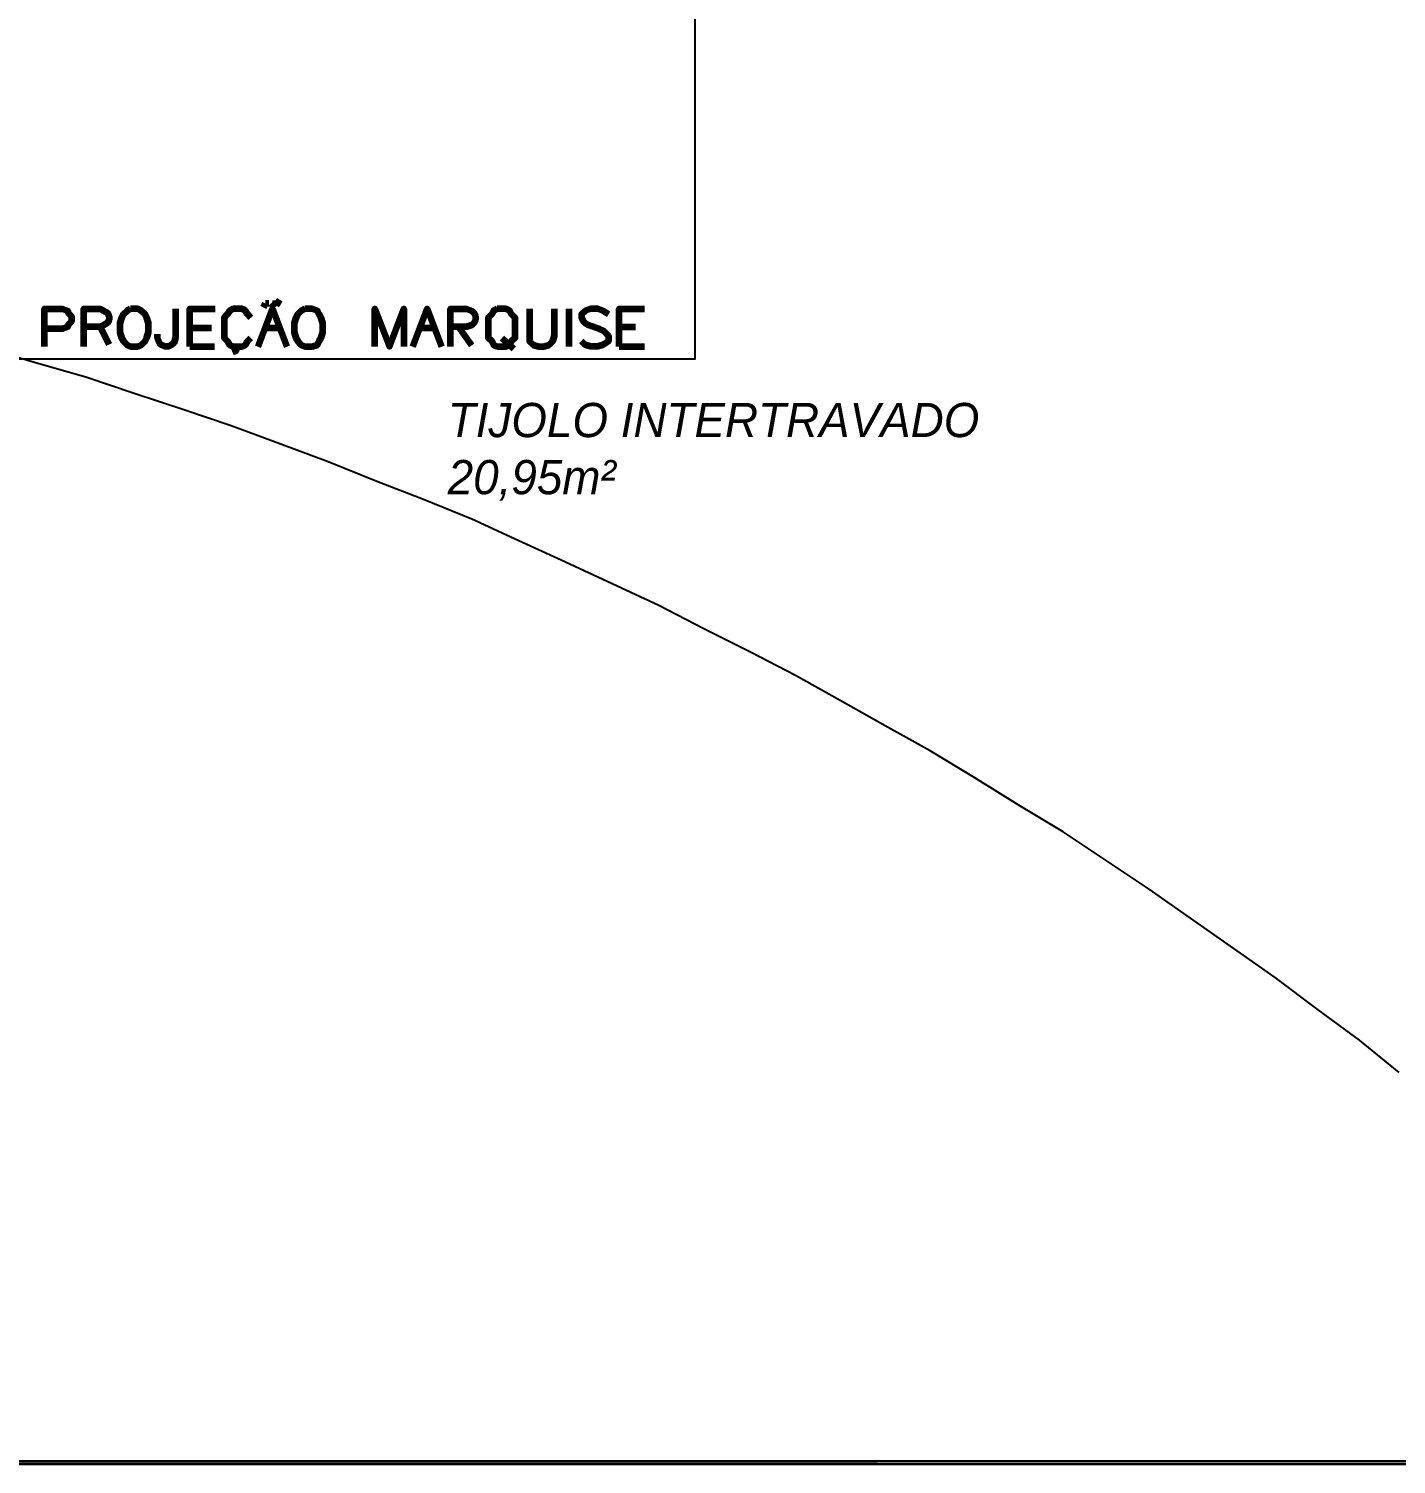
# Model space of a CAD drawing. Header units: millimetres. Extents: x 2273 to 2522, y 1034 to 1187.
# Drawn here: x 2290.603 to 2292.842, y 1105.906 to 1108.256 of the extents above; entities that cross this region are included whole.
import ezdxf

# ---------------------------------------------------------------- set-up
doc = ezdxf.new("R2010")
doc.units = ezdxf.units.MM
doc.linetypes.add('DASHED', pattern=[19.05, 12.7, -6.35])
doc.layers.add('LAYER8', color=8, linetype='Continuous')
doc.layers.add('LAYOUT', color=7, linetype='Continuous', lineweight=100)
doc.layers.add('PAREDES', color=4, linetype='Continuous', lineweight=100)
doc.styles.get("Standard").update_dxf_attribs({"font": 'arial.ttf'})

# ---------------------------------------------------------------- blocks, each defined once
blk = doc.blocks.new('PK')
at = {"layer": 'PAREDES', "color": 0, "linetype": 'Continuous'}
for points in [[(78.3211, 144.3686), (78.327, 144.3775)], [(77.9417, 144.301), (77.9417, 144.3627), (77.9711, 144.3627), (77.9799, 144.3598), (77.9799, 144.3569), (77.9858, 144.351), (77.9858, 144.3422), (77.9799, 144.3363), (77.9799, 144.3333), (77.9711, 144.3304), (77.9417, 144.3304)], [(78.0064, 144.301), (78.0064, 144.3627), (78.0328, 144.3627), (78.0387, 144.3598), (78.0446, 144.3569), (78.0475, 144.351), (78.0475, 144.3451), (78.0446, 144.3392), (78.0387, 144.3363), (78.0328, 144.3333), (78.0064, 144.3333)], [(78.0828, 144.3627), (78.077, 144.3598), (78.0711, 144.3539), (78.0681, 144.348), (78.0652, 144.3392), (78.0652, 144.3245), (78.0681, 144.3157), (78.0711, 144.3098), (78.077, 144.3039), (78.0828, 144.301), (78.0946, 144.301), (78.1005, 144.3039), (78.1064, 144.3098), (78.1093, 144.3157), (78.1123, 144.3245), (78.1123, 144.3392), (78.1093, 144.348), (78.1064, 144.3539), (78.1005, 144.3598), (78.0946, 144.3627), (78.0828, 144.3627)], [(78.1564, 144.3627), (78.1564, 144.3157), (78.1534, 144.3069), (78.1505, 144.3039), (78.1446, 144.301), (78.1387, 144.301), (78.1328, 144.3039), (78.1299, 144.3069), (78.127, 144.3157), (78.127, 144.3216)], [(78.1799, 144.301), (78.1799, 144.3627), (78.2211, 144.3627)], [(78.2799, 144.348), (78.274, 144.3539), (78.2711, 144.3598), (78.2652, 144.3627), (78.2505, 144.3627), (78.2446, 144.3598), (78.2417, 144.3539), (78.2358, 144.348), (78.2358, 144.3392), (78.2358, 144.3245), (78.2358, 144.3157), (78.2417, 144.3098), (78.2446, 144.3039), (78.2505, 144.301), (78.2652, 144.301), (78.2711, 144.3039), (78.274, 144.3098), (78.2799, 144.3157)], [(78.2917, 144.301), (78.3152, 144.3627), (78.3387, 144.301)], [(78.3005, 144.3657), (78.3034, 144.3716)], [(78.3093, 144.3716), (78.3034, 144.3716)], [(78.3123, 144.3716), (78.3152, 144.3686)], [(78.3152, 144.3716), (78.3211, 144.3716)], [(78.3681, 144.3627), (78.3623, 144.3598), (78.3564, 144.3539), (78.3534, 144.348), (78.3505, 144.3392), (78.3505, 144.3245), (78.3534, 144.3157), (78.3564, 144.3098), (78.3623, 144.3039), (78.3681, 144.301), (78.3799, 144.301), (78.3887, 144.3039), (78.3917, 144.3098), (78.3946, 144.3157), (78.3975, 144.3245), (78.3975, 144.3392), (78.3946, 144.348), (78.3917, 144.3539), (78.3887, 144.3598), (78.3799, 144.3627), (78.3681, 144.3627)], [(78.4828, 144.301), (78.4828, 144.3627), (78.5064, 144.301), (78.5299, 144.3627), (78.5299, 144.301)], [(78.5446, 144.301), (78.5681, 144.3627), (78.5917, 144.301)], [(78.6064, 144.301), (78.6064, 144.3627), (78.6328, 144.3627), (78.6417, 144.3598), (78.6446, 144.3569), (78.6475, 144.351), (78.6475, 144.3451), (78.6446, 144.3392), (78.6417, 144.3363), (78.6328, 144.3333), (78.6064, 144.3333)], [(78.6828, 144.3627), (78.677, 144.3598), (78.674, 144.3539), (78.6681, 144.348), (78.6681, 144.3392), (78.6681, 144.3245), (78.6681, 144.3157), (78.674, 144.3098), (78.677, 144.3039), (78.6828, 144.301), (78.6975, 144.301), (78.7034, 144.3039), (78.7064, 144.3098), (78.7123, 144.3157), (78.7123, 144.3245), (78.7123, 144.3392), (78.7123, 144.348), (78.7064, 144.3539), (78.7034, 144.3598), (78.6975, 144.3627), (78.6828, 144.3627)], [(78.7358, 144.3627), (78.7358, 144.3186), (78.7358, 144.3098), (78.7417, 144.3039), (78.7505, 144.301), (78.7593, 144.301), (78.7681, 144.3039), (78.774, 144.3098), (78.777, 144.3186), (78.777, 144.3627)], [(78.8005, 144.3627), (78.8005, 144.301)], [(78.8652, 144.3539), (78.8564, 144.3598), (78.8475, 144.3627), (78.8358, 144.3627), (78.827, 144.3598), (78.8211, 144.3539), (78.8211, 144.348), (78.824, 144.3422), (78.827, 144.3392), (78.8328, 144.3363), (78.8505, 144.3304), (78.8564, 144.3275), (78.8593, 144.3245), (78.8652, 144.3186), (78.8652, 144.3098), (78.8564, 144.3039), (78.8475, 144.301), (78.8358, 144.301), (78.827, 144.3039), (78.8211, 144.3098)], [(78.8828, 144.301), (78.8828, 144.3627), (78.924, 144.3627)]]:
    blk.add_lwpolyline(points, dxfattribs=at)
blk = doc.blocks.new('ML')
at = {"layer": 'LAYOUT', "linetype": 'ByBlock'}
for p, q in [((78.0328, 144.3333), (78.0472, 144.3045)), ((78.1799, 144.3319), (78.215, 144.3319)), ((78.3034, 144.3319), (78.327, 144.3319)), ((78.5564, 144.3319), (78.5799, 144.3319)), ((78.6196, 144.3333), (78.6409, 144.3036)), ((78.6903, 144.3151), (78.7096, 144.2976)), ((78.1799, 144.301), (78.2202, 144.301))]:
    blk.add_line(p, q, dxfattribs=at)
blk.add_lwpolyline([(78.2578, 144.301), (78.255, 144.2938), (78.2495, 144.2913)], dxfattribs=at)
at = {"layer": 'PAREDES', "color": 0, "linetype": 'Continuous'}
for points in [[(78.8828, 144.3333), (78.9093, 144.3333)], [(78.8828, 144.301), (78.924, 144.301)]]:
    blk.add_lwpolyline(points, dxfattribs=at)
at = {"layer": 'LAYOUT', "linetype": 'ByBlock'}
blk.add_blockref('PK', (0, 0), dxfattribs=at)

msp = doc.modelspace()

# ---------------------------------------------------------------- hatches: boundary and pattern name
at = {"layer": 'LAYER8', "linetype": 'Continuous'}
msp.add_hatch(color=252, dxfattribs=at).paths.add_polyline_path([(2295.0755, 1105.906), (2279.6549, 1105.9118), (2279.649, 1105.906), (2295.0755, 1105.906), (2279.6549, 1105.9118), (2295.0637, 1105.9118)])

# ---------------------------------------------------------------- linework, layer by layer
at = {"layer": 'LAYER8', "linetype": 'DASHED'}
for p, q in [((2291.6931, 1111.0648), (2291.6931, 1107.7148)), ((2291.6931, 1107.7148), (2285.6902, 1107.7148))]:
    msp.add_line(p, q, dxfattribs=at)
at = {"layer": 'LAYER8', "color": 0, "linetype": 'Continuous'}
for points in [[(2291.6931, 1107.9354), (2291.6931, 1107.7148), (2291.5519, 1107.7148)], [(2292.8461, 1106.5471), (2292.7813, 1106.6001), (2292.7137, 1106.6501), (2292.6431, 1106.703), (2292.5755, 1106.7501), (2292.5049, 1106.8001), (2292.4372, 1106.8471), (2292.3666, 1106.8942), (2292.2961, 1106.9413), (2292.2225, 1106.9854), (2292.1519, 1107.0295), (2292.0784, 1107.0736), (2292.0049, 1107.1148), (2291.9313, 1107.156), (2291.8578, 1107.1971), (2291.7843, 1107.2354), (2291.7078, 1107.2736), (2291.6343, 1107.3118), (2291.5578, 1107.3471), (2291.4813, 1107.3824), (2291.4049, 1107.4177), (2291.3284, 1107.453), (2291.249, 1107.4854), (2291.1725, 1107.5148), (2291.0931, 1107.5471), (2291.0137, 1107.5765), (2290.9343, 1107.606), (2290.8549, 1107.6324), (2290.7755, 1107.6589), (2290.6961, 1107.6854), (2290.6137, 1107.7089), (2290.5343, 1107.7324)], [(2279.6549, 1105.9118), (2297.7284, 1105.9118)]]:
    msp.add_lwpolyline(points, dxfattribs=at)
at = {"layer": 'LAYER8', "color": 252, "linetype": 'Continuous'}
for points in [[(2279.649, 1105.906), (2295.0755, 1105.906), (2279.6549, 1105.9118), (2279.649, 1105.906)], [(2295.0755, 1105.906), (2279.6549, 1105.9118), (2295.0637, 1105.9118), (2295.0755, 1105.906)]]:
    msp.add_lwpolyline(points, dxfattribs=at)

# ---------------------------------------------------------------- block references
at = {"layer": 'LAYER8', "linetype": 'ByBlock'}
msp.add_blockref('ML', (2212.6867, 963.4344), dxfattribs=at)

# ---------------------------------------------------------------- texts
at = {"layer": 'LAYER8', "color": 0, "linetype": 'Continuous', "insert": (2291.2887, 1107.6433), "char_height": 0.056045, "width": 1.591519, "attachment_point": 1}
msp.add_mtext('{\\fHarlow Solid Italic|b0|i0|c0|p82;TIJOLO INTERTRAVADO\\P20,95m²}', dxfattribs=at)

doc.saveas('drawing.dxf')
